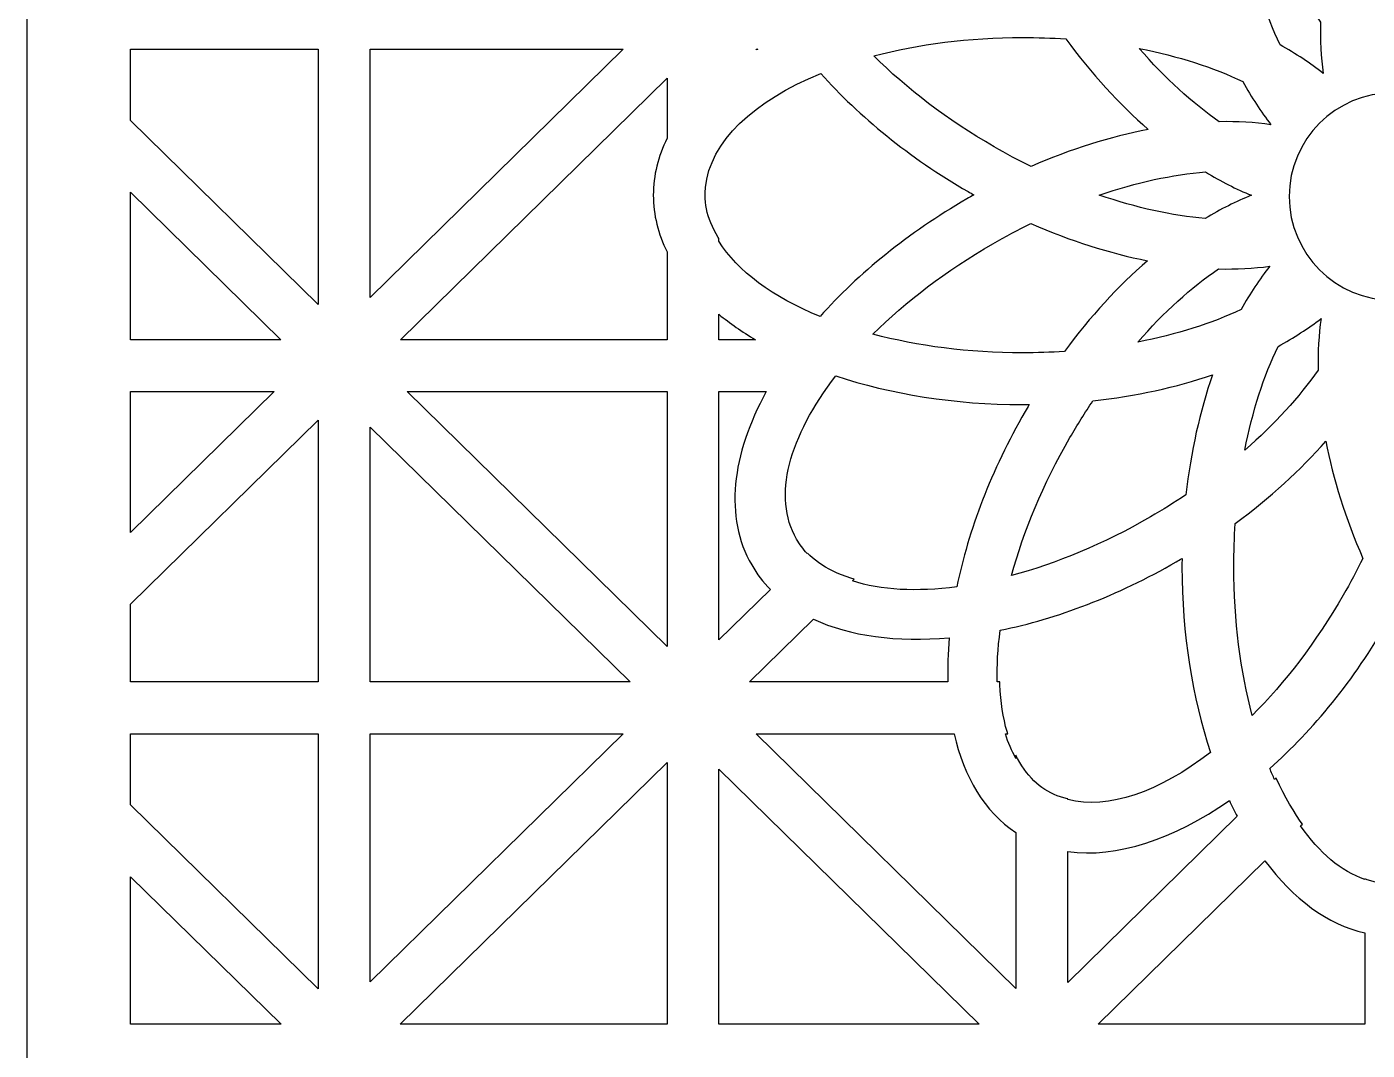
# Model space of a CAD drawing. Header units: centimetres. Extents: x -27 to -22.3, y -9 to 9.
# Drawn here: x -26.999 to -24.695, y -5.894 to -4.135 of the extents above; entities that cross this region are included whole.
import ezdxf

# ---------------------------------------------------------------- set-up
doc = ezdxf.new("R2010")
doc.units = ezdxf.units.CM
doc.header["$MEASUREMENT"] = 0
doc.layers.add('layer 1', color=7, linetype='Continuous')

msp = doc.modelspace()

# ---------------------------------------------------------------- linework, layer by layer
at = {"layer": 'layer 1', "color": 250, "lineweight": 30}
for points, knots in [([(-22.33552, 9.00076), (-22.33552, 9.00076), (-22.33552, 8.81208), (-22.33552, 8.81208), (-22.33552, 8.81208), (-22.33552, 8.81208), (-22.33552, 8.68847), (-22.33552, 8.68847), (-22.33552, 8.68847), (-22.33552, 8.68847), (-22.33552, 7.78426), (-22.33552, 7.78426), (-22.33552, 7.78426), (-22.33552, 7.78426), (-22.33552, 7.66065), (-22.33552, 7.66065), (-22.33552, 7.66065), (-22.33552, 7.66065), (-22.33552, 7.635), (-22.33552, 7.635), (-22.33552, 7.635), (-22.33552, 7.635), (-22.33552, 7.51139), (-22.33552, 7.51139), (-22.33552, 7.51139), (-22.33552, 7.51139), (-22.33552, 6.60718), (-22.33552, 6.60718), (-22.33552, 6.60718), (-22.33552, 6.60718), (-22.33552, 6.48357), (-22.33552, 6.48357), (-22.33552, 6.48357), (-22.33552, 6.48357), (-22.33552, 6.45792), (-22.33552, 6.45792), (-22.33552, 6.45792), (-22.33552, 6.45792), (-22.33552, 6.33431), (-22.33552, 6.33431), (-22.33552, 6.33431), (-22.33552, 6.33431), (-22.33552, 5.4301), (-22.33552, 5.4301), (-22.33552, 5.4301), (-22.33552, 5.4301), (-22.33552, 5.30649), (-22.33552, 5.30649), (-22.33552, 5.30649), (-22.33552, 5.30649), (-22.33552, 5.28084), (-22.33552, 5.28084), (-22.33552, 5.28084), (-22.33552, 5.28084), (-22.33552, 5.15723), (-22.33552, 5.15723), (-22.33552, 5.15723), (-22.33552, 5.15723), (-22.33552, 4.25302), (-22.33552, 4.25302), (-22.33552, 4.25302), (-22.33552, 4.25302), (-22.33552, 4.12941), (-22.33552, 4.12941), (-22.33552, 4.12941), (-22.33552, 4.12941), (-22.33552, 4.10376), (-22.33552, 4.10376), (-22.33552, 4.10376), (-22.33552, 4.10376), (-22.33552, 3.98015), (-22.33552, 3.98015), (-22.33552, 3.98015), (-22.33552, 3.98015), (-22.33552, 3.07594), (-22.33552, 3.07594), (-22.33552, 3.07594), (-22.33552, 3.07594), (-22.33552, 2.95233), (-22.33552, 2.95233), (-22.33552, 2.95233), (-22.33552, 2.95233), (-22.33552, 2.92668), (-22.33552, 2.92668), (-22.33552, 2.92668), (-22.33552, 2.92668), (-22.33552, 2.80307), (-22.33552, 2.80307), (-22.33552, 2.80307), (-22.33552, 2.80307), (-22.33552, 1.89886), (-22.33552, 1.89886), (-22.33552, 1.89886), (-22.33552, 1.89886), (-22.33552, 1.77525), (-22.33552, 1.77525), (-22.33552, 1.77525), (-22.33552, 1.77525), (-22.33552, 1.7496), (-22.33552, 1.7496), (-22.33552, 1.7496), (-22.33552, 1.7496), (-22.33552, 1.62599), (-22.33552, 1.62599), (-22.33552, 1.62599), (-22.33552, 1.62599), (-22.33552, 0.72178), (-22.33552, 0.72178), (-22.33552, 0.72178), (-22.33552, 0.72178), (-22.33552, 0.59817), (-22.33552, 0.59817), (-22.33552, 0.59817), (-22.33552, 0.59817), (-22.33552, 0.57252), (-22.33552, 0.57252), (-22.33552, 0.57252), (-22.33552, 0.57252), (-22.33552, 0.44891), (-22.33552, 0.44891), (-22.33552, 0.44891), (-22.33552, 0.44891), (-22.33552, -0.4553), (-22.33552, -0.4553), (-22.33552, -0.4553), (-22.33552, -0.4553), (-22.33552, -0.57891), (-22.33552, -0.57891), (-22.33552, -0.57891), (-22.33552, -0.57891), (-22.33552, -0.60456), (-22.33552, -0.60456), (-22.33552, -0.60456), (-22.33552, -0.60456), (-22.33552, -0.72817), (-22.33552, -0.72817), (-22.33552, -0.72817), (-22.33552, -0.72817), (-22.33552, -1.63238), (-22.33552, -1.63238), (-22.33552, -1.63238), (-22.33552, -1.63238), (-22.33552, -1.75599), (-22.33552, -1.75599), (-22.33552, -1.75599), (-22.33552, -1.75599), (-22.33552, -1.78164), (-22.33552, -1.78164), (-22.33552, -1.78164), (-22.33552, -1.78164), (-22.33552, -1.90525), (-22.33552, -1.90525), (-22.33552, -1.90525), (-22.33552, -1.90525), (-22.33552, -2.80946), (-22.33552, -2.80946), (-22.33552, -2.80946), (-22.33552, -2.80946), (-22.33552, -2.93307), (-22.33552, -2.93307), (-22.33552, -2.93307), (-22.33552, -2.93307), (-22.33552, -2.95872), (-22.33552, -2.95872), (-22.33552, -2.95872), (-22.33552, -2.95872), (-22.33552, -3.08233), (-22.33552, -3.08233), (-22.33552, -3.08233), (-22.33552, -3.08233), (-22.33552, -3.98654), (-22.33552, -3.98654), (-22.33552, -3.98654), (-22.33552, -3.98654), (-22.33552, -4.11015), (-22.33552, -4.11015), (-22.33552, -4.11015), (-22.33552, -4.11015), (-22.33552, -4.1358), (-22.33552, -4.1358), (-22.33552, -4.1358), (-22.33552, -4.1358), (-22.33552, -4.25941), (-22.33552, -4.25941), (-22.33552, -4.25941), (-22.33552, -4.25941), (-22.33552, -5.16362), (-22.33552, -5.16362), (-22.33552, -5.16362), (-22.33552, -5.16362), (-22.33552, -5.28723), (-22.33552, -5.28723), (-22.33552, -5.28723), (-22.33552, -5.28723), (-22.33552, -5.31288), (-22.33552, -5.31288), (-22.33552, -5.31288), (-22.33552, -5.31288), (-22.33552, -5.43649), (-22.33552, -5.43649), (-22.33552, -5.43649), (-22.33552, -5.43649), (-22.33552, -6.3407), (-22.33552, -6.3407), (-22.33552, -6.3407), (-22.33552, -6.3407), (-22.33552, -6.46431), (-22.33552, -6.46431), (-22.33552, -6.46431), (-22.33552, -6.46431), (-22.33552, -6.48996), (-22.33552, -6.48996), (-22.33552, -6.48996), (-22.33552, -6.48996), (-22.33552, -6.61357), (-22.33552, -6.61357), (-22.33552, -6.61357), (-22.33552, -6.61357), (-22.33552, -7.51778), (-22.33552, -7.51778), (-22.33552, -7.51778), (-22.33552, -7.51778), (-22.33552, -7.64139), (-22.33552, -7.64139), (-22.33552, -7.64139), (-22.33552, -7.64139), (-22.33552, -7.66704), (-22.33552, -7.66704), (-22.33552, -7.66704), (-22.33552, -7.66704), (-22.33552, -7.79065), (-22.33552, -7.79065), (-22.33552, -7.79065), (-22.33552, -7.79065), (-22.33552, -8.69486), (-22.33552, -8.69486), (-22.33552, -8.69486), (-22.33552, -8.69486), (-22.33552, -8.81847), (-22.33552, -8.81847), (-22.33552, -8.81847), (-22.33552, -8.81847), (-22.33552, -9.00022), (-22.33552, -9.00022), (-22.33552, -9.00022), (-22.33552, -9.00022), (-23.22426, -9.00022), (-23.22426, -9.00022), (-23.22426, -9.00022), (-23.22426, -9.00022), (-23.35029, -9.00022), (-23.35029, -9.00022), (-23.35029, -9.00022), (-23.35029, -9.00022), (-23.56871, -9.00022), (-23.56871, -9.00022), (-23.56871, -9.00022), (-23.56871, -9.00022), (-23.69473, -9.00022), (-23.69473, -9.00022), (-23.69473, -9.00022), (-23.69473, -9.00022), (-24.42433, -9.00022), (-24.42433, -9.00022), (-24.42433, -9.00022), (-24.42433, -9.00022), (-24.55035, -9.00022), (-24.55035, -9.00022), (-24.55035, -9.00022), (-24.55035, -9.00022), (-24.76877, -9.00022), (-24.76877, -9.00022), (-24.76877, -9.00022), (-24.76877, -9.00022), (-24.8948, -9.00022), (-24.8948, -9.00022), (-24.8948, -9.00022), (-24.8948, -9.00022), (-25.62439, -9.00022), (-25.62439, -9.00022), (-25.62439, -9.00022), (-25.62439, -9.00022), (-25.75042, -9.00022), (-25.75042, -9.00022), (-25.75042, -9.00022), (-25.75042, -9.00022), (-25.96884, -9.00022), (-25.96884, -9.00022), (-25.96884, -9.00022), (-25.96884, -9.00022), (-26.09487, -9.00022), (-26.09487, -9.00022), (-26.09487, -9.00022), (-26.09487, -9.00022), (-26.99914, -9.00022), (-26.99914, -9.00022), (-26.99914, -9.00022), (-26.99914, -9.00022), (-26.99914, -8.8337), (-26.99914, -8.8337), (-26.99914, -8.8337), (-26.99914, -8.8337), (-26.99914, -8.71009), (-26.99914, -8.71009), (-26.99914, -8.71009), (-26.99914, -8.71009), (-26.99914, -7.77541), (-26.99914, -7.77541), (-26.99914, -7.77541), (-26.99914, -7.77541), (-26.99914, -7.53301), (-26.99914, -7.53301), (-26.99914, -7.53301), (-26.99914, -7.53301), (-26.99914, -6.59833), (-26.99914, -6.59833), (-26.99914, -6.59833), (-26.99914, -6.59833), (-26.99914, -6.35593), (-26.99914, -6.35593), (-26.99914, -6.35593), (-26.99914, -6.35593), (-26.99914, -5.42125), (-26.99914, -5.42125), (-26.99914, -5.42125), (-26.99914, -5.42125), (-26.99914, -5.17885), (-26.99914, -5.17885), (-26.99914, -5.17885), (-26.99914, -5.17885), (-26.99914, -4.24417), (-26.99914, -4.24417), (-26.99914, -4.24417), (-26.99914, -4.24417), (-26.99914, -4.00177), (-26.99914, -4.00177), (-26.99914, -4.00177), (-26.99914, -4.00177), (-26.99914, -3.06709), (-26.99914, -3.06709), (-26.99914, -3.06709), (-26.99914, -3.06709), (-26.99914, -2.82469), (-26.99914, -2.82469), (-26.99914, -2.82469), (-26.99914, -2.82469), (-26.99914, -1.89001), (-26.99914, -1.89001), (-26.99914, -1.89001), (-26.99914, -1.89001), (-26.99914, -1.64761), (-26.99914, -1.64761), (-26.99914, -1.64761), (-26.99914, -1.64761), (-26.99914, -0.71293), (-26.99914, -0.71293), (-26.99914, -0.71293), (-26.99914, -0.71293), (-26.99914, -0.47053), (-26.99914, -0.47053), (-26.99914, -0.47053), (-26.99914, -0.47053), (-26.99914, 0.46415), (-26.99914, 0.46415), (-26.99914, 0.46415), (-26.99914, 0.46415), (-26.99914, 0.70655), (-26.99914, 0.70655), (-26.99914, 0.70655), (-26.99914, 0.70655), (-26.99914, 1.64123), (-26.99914, 1.64123), (-26.99914, 1.64123), (-26.99914, 1.64123), (-26.99914, 1.88363), (-26.99914, 1.88363), (-26.99914, 1.88363), (-26.99914, 1.88363), (-26.99914, 2.81831), (-26.99914, 2.81831), (-26.99914, 2.81831), (-26.99914, 2.81831), (-26.99914, 3.06071), (-26.99914, 3.06071), (-26.99914, 3.06071), (-26.99914, 3.06071), (-26.99914, 3.99539), (-26.99914, 3.99539), (-26.99914, 3.99539), (-26.99914, 3.99539), (-26.99914, 4.23779), (-26.99914, 4.23779), (-26.99914, 4.23779), (-26.99914, 4.23779), (-26.99914, 5.17247), (-26.99914, 5.17247), (-26.99914, 5.17247), (-26.99914, 5.17247), (-26.99914, 5.41487), (-26.99914, 5.41487), (-26.99914, 5.41487), (-26.99914, 5.41487), (-26.99914, 6.34955), (-26.99914, 6.34955), (-26.99914, 6.34955), (-26.99914, 6.34955), (-26.99914, 6.59195), (-26.99914, 6.59195), (-26.99914, 6.59195), (-26.99914, 6.59195), (-26.99914, 7.52663), (-26.99914, 7.52663), (-26.99914, 7.52663), (-26.99914, 7.52663), (-26.99914, 7.76903), (-26.99914, 7.76903), (-26.99914, 7.76903), (-26.99914, 7.76903), (-26.99914, 8.70371), (-26.99914, 8.70371), (-26.99914, 8.70371), (-26.99914, 8.70371), (-26.99914, 8.82732), (-26.99914, 8.82732), (-26.99914, 8.82732), (-26.99914, 8.82732), (-26.99914, 9.00076), (-26.99914, 9.00076), (-26.99914, 9.00076), (-26.99914, 9.00076), (-26.10193, 9.00076), (-26.10193, 9.00076), (-26.10193, 9.00076), (-26.10193, 9.00076), (-25.97591, 9.00076), (-25.97591, 9.00076), (-25.97591, 9.00076), (-25.97591, 9.00076), (-25.74335, 9.00076), (-25.74335, 9.00076), (-25.74335, 9.00076), (-25.74335, 9.00076), (-25.61733, 9.00076), (-25.61733, 9.00076), (-25.61733, 9.00076), (-25.61733, 9.00076), (-24.90187, 9.00076), (-24.90187, 9.00076), (-24.90187, 9.00076), (-24.90187, 9.00076), (-24.77584, 9.00076), (-24.77584, 9.00076), (-24.77584, 9.00076), (-24.77584, 9.00076), (-24.54329, 9.00076), (-24.54329, 9.00076), (-24.54329, 9.00076), (-24.54329, 9.00076), (-24.41726, 9.00076), (-24.41726, 9.00076), (-24.41726, 9.00076), (-24.41726, 9.00076), (-23.7018, 9.00076), (-23.7018, 9.00076), (-23.7018, 9.00076), (-23.7018, 9.00076), (-23.57578, 9.00076), (-23.57578, 9.00076), (-23.57578, 9.00076), (-23.57578, 9.00076), (-23.34322, 9.00076), (-23.34322, 9.00076), (-23.34322, 9.00076), (-23.34322, 9.00076), (-23.21719, 9.00076), (-23.21719, 9.00076), (-23.21719, 9.00076), (-23.21719, 9.00076), (-22.33552, 9.00076), (-22.33552, 9.00076)], [0, 0, 0, 0, 0.0082645, 0.0082645, 0.0082645, 0.0082645, 0.0165289, 0.0165289, 0.0165289, 0.0165289, 0.0247934, 0.0247934, 0.0247934, 0.0247934, 0.0330579, 0.0330579, 0.0330579, 0.0330579, 0.0413223, 0.0413223, 0.0413223, 0.0413223, 0.0495868, 0.0495868, 0.0495868, 0.0495868, 0.0578512, 0.0578512, 0.0578512, 0.0578512, 0.0661157, 0.0661157, 0.0661157, 0.0661157, 0.0743802, 0.0743802, 0.0743802, 0.0743802, 0.0826446, 0.0826446, 0.0826446, 0.0826446, 0.0909091, 0.0909091, 0.0909091, 0.0909091, 0.0991736, 0.0991736, 0.0991736, 0.0991736, 0.107438, 0.107438, 0.107438, 0.107438, 0.1157025, 0.1157025, 0.1157025, 0.1157025, 0.1239669, 0.1239669, 0.1239669, 0.1239669, 0.1322314, 0.1322314, 0.1322314, 0.1322314, 0.1404959, 0.1404959, 0.1404959, 0.1404959, 0.1487603, 0.1487603, 0.1487603, 0.1487603, 0.1570248, 0.1570248, 0.1570248, 0.1570248, 0.1652893, 0.1652893, 0.1652893, 0.1652893, 0.1735537, 0.1735537, 0.1735537, 0.1735537, 0.1818182, 0.1818182, 0.1818182, 0.1818182, 0.1900826, 0.1900826, 0.1900826, 0.1900826, 0.1983471, 0.1983471, 0.1983471, 0.1983471, 0.2066116, 0.2066116, 0.2066116, 0.2066116, 0.214876, 0.214876, 0.214876, 0.214876, 0.2231405, 0.2231405, 0.2231405, 0.2231405, 0.231405, 0.231405, 0.231405, 0.231405, 0.2396694, 0.2396694, 0.2396694, 0.2396694, 0.2479339, 0.2479339, 0.2479339, 0.2479339, 0.2561983, 0.2561983, 0.2561983, 0.2561983, 0.2644628, 0.2644628, 0.2644628, 0.2644628, 0.2727273, 0.2727273, 0.2727273, 0.2727273, 0.2809917, 0.2809917, 0.2809917, 0.2809917, 0.2892562, 0.2892562, 0.2892562, 0.2892562, 0.2975207, 0.2975207, 0.2975207, 0.2975207, 0.3057851, 0.3057851, 0.3057851, 0.3057851, 0.3140496, 0.3140496, 0.3140496, 0.3140496, 0.322314, 0.322314, 0.322314, 0.322314, 0.3305785, 0.3305785, 0.3305785, 0.3305785, 0.338843, 0.338843, 0.338843, 0.338843, 0.3471074, 0.3471074, 0.3471074, 0.3471074, 0.3553719, 0.3553719, 0.3553719, 0.3553719, 0.3636364, 0.3636364, 0.3636364, 0.3636364, 0.3719008, 0.3719008, 0.3719008, 0.3719008, 0.3801653, 0.3801653, 0.3801653, 0.3801653, 0.3884298, 0.3884298, 0.3884298, 0.3884298, 0.3966942, 0.3966942, 0.3966942, 0.3966942, 0.4049587, 0.4049587, 0.4049587, 0.4049587, 0.4132231, 0.4132231, 0.4132231, 0.4132231, 0.4214876, 0.4214876, 0.4214876, 0.4214876, 0.4297521, 0.4297521, 0.4297521, 0.4297521, 0.4380165, 0.4380165, 0.4380165, 0.4380165, 0.446281, 0.446281, 0.446281, 0.446281, 0.4545455, 0.4545455, 0.4545455, 0.4545455, 0.4628099, 0.4628099, 0.4628099, 0.4628099, 0.4710744, 0.4710744, 0.4710744, 0.4710744, 0.4793388, 0.4793388, 0.4793388, 0.4793388, 0.4876033, 0.4876033, 0.4876033, 0.4876033, 0.4958678, 0.4958678, 0.4958678, 0.4958678, 0.5041322, 0.5041322, 0.5041322, 0.5041322, 0.5123967, 0.5123967, 0.5123967, 0.5123967, 0.5206612, 0.5206612, 0.5206612, 0.5206612, 0.5289256, 0.5289256, 0.5289256, 0.5289256, 0.5371901, 0.5371901, 0.5371901, 0.5371901, 0.5454545, 0.5454545, 0.5454545, 0.5454545, 0.553719, 0.553719, 0.553719, 0.553719, 0.5619835, 0.5619835, 0.5619835, 0.5619835, 0.5702479, 0.5702479, 0.5702479, 0.5702479, 0.5785124, 0.5785124, 0.5785124, 0.5785124, 0.5867769, 0.5867769, 0.5867769, 0.5867769, 0.5950413, 0.5950413, 0.5950413, 0.5950413, 0.6033058, 0.6033058, 0.6033058, 0.6033058, 0.6115702, 0.6115702, 0.6115702, 0.6115702, 0.6198347, 0.6198347, 0.6198347, 0.6198347, 0.6280992, 0.6280992, 0.6280992, 0.6280992, 0.6363636, 0.6363636, 0.6363636, 0.6363636, 0.6446281, 0.6446281, 0.6446281, 0.6446281, 0.6528926, 0.6528926, 0.6528926, 0.6528926, 0.661157, 0.661157, 0.661157, 0.661157, 0.6694215, 0.6694215, 0.6694215, 0.6694215, 0.677686, 0.677686, 0.677686, 0.677686, 0.6859504, 0.6859504, 0.6859504, 0.6859504, 0.6942149, 0.6942149, 0.6942149, 0.6942149, 0.7024793, 0.7024793, 0.7024793, 0.7024793, 0.7107438, 0.7107438, 0.7107438, 0.7107438, 0.7190083, 0.7190083, 0.7190083, 0.7190083, 0.7272727, 0.7272727, 0.7272727, 0.7272727, 0.7355372, 0.7355372, 0.7355372, 0.7355372, 0.7438017, 0.7438017, 0.7438017, 0.7438017, 0.7520661, 0.7520661, 0.7520661, 0.7520661, 0.7603306, 0.7603306, 0.7603306, 0.7603306, 0.768595, 0.768595, 0.768595, 0.768595, 0.7768595, 0.7768595, 0.7768595, 0.7768595, 0.785124, 0.785124, 0.785124, 0.785124, 0.7933884, 0.7933884, 0.7933884, 0.7933884, 0.8016529, 0.8016529, 0.8016529, 0.8016529, 0.8099174, 0.8099174, 0.8099174, 0.8099174, 0.8181818, 0.8181818, 0.8181818, 0.8181818, 0.8264463, 0.8264463, 0.8264463, 0.8264463, 0.8347107, 0.8347107, 0.8347107, 0.8347107, 0.8429752, 0.8429752, 0.8429752, 0.8429752, 0.8512397, 0.8512397, 0.8512397, 0.8512397, 0.8595041, 0.8595041, 0.8595041, 0.8595041, 0.8677686, 0.8677686, 0.8677686, 0.8677686, 0.8760331, 0.8760331, 0.8760331, 0.8760331, 0.8842975, 0.8842975, 0.8842975, 0.8842975, 0.892562, 0.892562, 0.892562, 0.892562, 0.9008264, 0.9008264, 0.9008264, 0.9008264, 0.9090909, 0.9090909, 0.9090909, 0.9090909, 0.9173554, 0.9173554, 0.9173554, 0.9173554, 0.9256198, 0.9256198, 0.9256198, 0.9256198, 0.9338843, 0.9338843, 0.9338843, 0.9338843, 0.9421488, 0.9421488, 0.9421488, 0.9421488, 0.9504132, 0.9504132, 0.9504132, 0.9504132, 0.9586777, 0.9586777, 0.9586777, 0.9586777, 0.9669421, 0.9669421, 0.9669421, 0.9669421, 0.9752066, 0.9752066, 0.9752066, 0.9752066, 0.9834711, 0.9834711, 0.9834711, 0.9834711, 1, 1, 1, 1]), ([(-24.8448, -4.16567), (-24.81758, -4.18069), (-24.79269, -4.19707), (-24.77054, -4.21464), (-24.77054, -4.21464), (-24.77439, -4.1868), (-24.77591, -4.15726), (-24.77512, -4.12641), (-24.77512, -4.12641), (-24.80702, -4.07981), (-24.84959, -4.03267), (-24.90097, -3.98783), (-24.90097, -3.98783), (-24.88807, -4.05446), (-24.86885, -4.11473), (-24.8448, -4.16567)], [0, 0, 0, 0, 0.2, 0.2, 0.2, 0.2, 0.4, 0.4, 0.4, 0.4, 0.6, 0.6, 0.6, 0.6, 1, 1, 1, 1]), ([(-25.27287, -4.37476), (-25.2044, -4.34483), (-25.13627, -4.32357), (-25.07132, -4.31104), (-25.07132, -4.31104), (-25.12091, -4.26766), (-25.16886, -4.21531), (-25.2128, -4.15537), (-25.2128, -4.15537), (-25.23715, -4.15372), (-25.262, -4.15284), (-25.28726, -4.15284), (-25.28726, -4.15284), (-25.37974, -4.15284), (-25.46684, -4.16429), (-25.54318, -4.18447), (-25.54318, -4.18447), (-25.48698, -4.24048), (-25.41691, -4.29431), (-25.33633, -4.34083), (-25.33633, -4.34083), (-25.31522, -4.35302), (-25.29403, -4.36433), (-25.27287, -4.37476)], [0, 0, 0, 0, 0.1428571, 0.1428571, 0.1428571, 0.1428571, 0.2857143, 0.2857143, 0.2857143, 0.2857143, 0.4285714, 0.4285714, 0.4285714, 0.4285714, 0.5714286, 0.5714286, 0.5714286, 0.5714286, 0.7142857, 0.7142857, 0.7142857, 0.7142857, 1, 1, 1, 1]), ([(-26.49821, -4.61189), (-26.49821, -4.61189), (-26.49821, -4.17303), (-26.49821, -4.17303), (-26.49821, -4.17303), (-26.49821, -4.17303), (-26.82091, -4.17303), (-26.82091, -4.17303), (-26.82091, -4.17303), (-26.82091, -4.17303), (-26.82091, -4.29537), (-26.82091, -4.29537), (-26.82091, -4.29537), (-26.82091, -4.29537), (-26.49821, -4.61189), (-26.49821, -4.61189)], [0, 0, 0, 0, 0.2, 0.2, 0.2, 0.2, 0.4, 0.4, 0.4, 0.4, 0.6, 0.6, 0.6, 0.6, 1, 1, 1, 1]), ([(-26.4091, -4.17303), (-26.4091, -4.17303), (-26.4091, -4.60011), (-26.4091, -4.60011), (-26.4091, -4.60011), (-26.4091, -4.60011), (-25.97368, -4.17303), (-25.97368, -4.17303), (-25.97368, -4.17303), (-25.97368, -4.17303), (-26.4091, -4.17303), (-26.4091, -4.17303)], [0, 0, 0, 0, 0.25, 0.25, 0.25, 0.25, 0.5, 0.5, 0.5, 0.5, 1, 1, 1, 1]), ([(-25.7445, -4.17409), (-25.74389, -4.17374), (-25.74328, -4.17338), (-25.74268, -4.17303), (-25.74268, -4.17303), (-25.74268, -4.17303), (-25.74558, -4.17303), (-25.74558, -4.17303), (-25.74558, -4.17303), (-25.74558, -4.17303), (-25.7445, -4.17409), (-25.7445, -4.17409)], [0, 0, 0, 0, 0.25, 0.25, 0.25, 0.25, 0.5, 0.5, 0.5, 0.5, 1, 1, 1, 1]), ([(-24.94916, -4.29767), (-24.91807, -4.29707), (-24.88833, -4.29881), (-24.86036, -4.30295), (-24.86036, -4.30295), (-24.87761, -4.28077), (-24.8937, -4.25595), (-24.90844, -4.22882), (-24.90844, -4.22882), (-24.95937, -4.20443), (-25.0198, -4.18489), (-25.08672, -4.17174), (-25.08672, -4.17174), (-25.04224, -4.223), (-24.99546, -4.26558), (-24.94916, -4.29767)], [0, 0, 0, 0, 0.2, 0.2, 0.2, 0.2, 0.4, 0.4, 0.4, 0.4, 0.6, 0.6, 0.6, 0.6, 1, 1, 1, 1]), ([(-25.63555, -4.63273), (-25.56981, -4.55888), (-25.48419, -4.48886), (-25.3833, -4.43062), (-25.3833, -4.43062), (-25.37921, -4.42825), (-25.37511, -4.42594), (-25.37101, -4.42364), (-25.37101, -4.42364), (-25.37431, -4.42178), (-25.3776, -4.4199), (-25.38089, -4.418), (-25.38089, -4.418), (-25.48233, -4.35944), (-25.56832, -4.28898), (-25.6342, -4.21468), (-25.6342, -4.21468), (-25.74939, -4.26187), (-25.82498, -4.33205), (-25.83244, -4.41108), (-25.83244, -4.41108), (-25.83244, -4.41108), (-25.83246, -4.41224), (-25.83246, -4.41224), (-25.83246, -4.41224), (-25.83246, -4.41224), (-25.83246, -4.41247), (-25.83246, -4.41247), (-25.83246, -4.41247), (-25.83246, -4.41247), (-25.83288, -4.41798), (-25.83288, -4.41798), (-25.83288, -4.41798), (-25.83288, -4.41798), (-25.83303, -4.42399), (-25.83303, -4.42399), (-25.83303, -4.42399), (-25.83303, -4.42399), (-25.83288, -4.42997), (-25.83288, -4.42997), (-25.83288, -4.42997), (-25.83288, -4.42997), (-25.83243, -4.43592), (-25.83243, -4.43592), (-25.83243, -4.43592), (-25.83243, -4.43592), (-25.83168, -4.44184), (-25.83168, -4.44184), (-25.83168, -4.44184), (-25.83168, -4.44184), (-25.83064, -4.44776), (-25.83064, -4.44776), (-25.83064, -4.44776), (-25.83064, -4.44776), (-25.82929, -4.45371), (-25.82929, -4.45371), (-25.82929, -4.45371), (-25.82929, -4.45371), (-25.82763, -4.45968), (-25.82763, -4.45968), (-25.82763, -4.45968), (-25.82763, -4.45968), (-25.82564, -4.46571), (-25.82564, -4.46571), (-25.82564, -4.46571), (-25.82564, -4.46571), (-25.82332, -4.47179), (-25.82332, -4.47179), (-25.82332, -4.47179), (-25.82332, -4.47179), (-25.82066, -4.47793), (-25.82066, -4.47793), (-25.82066, -4.47793), (-25.82066, -4.47793), (-25.81764, -4.48415), (-25.81764, -4.48415), (-25.81764, -4.48415), (-25.81764, -4.48415), (-25.81425, -4.49042), (-25.81425, -4.49042), (-25.81425, -4.49042), (-25.81425, -4.49042), (-25.81049, -4.49675), (-25.81049, -4.49675), (-25.81049, -4.49675), (-25.81049, -4.49675), (-25.80938, -4.49847), (-25.80938, -4.49847), (-25.80938, -4.49847), (-25.80938, -4.49847), (-25.80938, -4.5032), (-25.80938, -4.5032), (-25.80938, -4.5032), (-25.77788, -4.55448), (-25.71659, -4.59932), (-25.63555, -4.63273)], [0, 0, 0, 0, 0.04, 0.04, 0.04, 0.04, 0.08, 0.08, 0.08, 0.08, 0.12, 0.12, 0.12, 0.12, 0.16, 0.16, 0.16, 0.16, 0.2, 0.2, 0.2, 0.2, 0.24, 0.24, 0.24, 0.24, 0.28, 0.28, 0.28, 0.28, 0.32, 0.32, 0.32, 0.32, 0.36, 0.36, 0.36, 0.36, 0.4, 0.4, 0.4, 0.4, 0.44, 0.44, 0.44, 0.44, 0.48, 0.48, 0.48, 0.48, 0.52, 0.52, 0.52, 0.52, 0.56, 0.56, 0.56, 0.56, 0.6, 0.6, 0.6, 0.6, 0.64, 0.64, 0.64, 0.64, 0.68, 0.68, 0.68, 0.68, 0.72, 0.72, 0.72, 0.72, 0.76, 0.76, 0.76, 0.76, 0.8, 0.8, 0.8, 0.8, 0.84, 0.84, 0.84, 0.84, 0.88, 0.88, 0.88, 0.88, 0.92, 0.92, 0.92, 0.92, 1, 1, 1, 1]), ([(-25.89849, -4.52174), (-25.91391, -4.49065), (-25.92217, -4.45787), (-25.92217, -4.42399), (-25.92217, -4.42399), (-25.92217, -4.39011), (-25.91391, -4.35732), (-25.89849, -4.32624), (-25.89849, -4.32624), (-25.89849, -4.32624), (-25.89849, -4.2229), (-25.89849, -4.2229), (-25.89849, -4.2229), (-25.89849, -4.2229), (-26.35697, -4.67259), (-26.35697, -4.67259), (-26.35697, -4.67259), (-26.35697, -4.67259), (-25.89849, -4.67259), (-25.89849, -4.67259), (-25.89849, -4.67259), (-25.89849, -4.67259), (-25.89849, -4.52174), (-25.89849, -4.52174)], [0, 0, 0, 0, 0.1428571, 0.1428571, 0.1428571, 0.1428571, 0.2857143, 0.2857143, 0.2857143, 0.2857143, 0.4285714, 0.4285714, 0.4285714, 0.4285714, 0.5714286, 0.5714286, 0.5714286, 0.5714286, 0.7142857, 0.7142857, 0.7142857, 0.7142857, 1, 1, 1, 1]), ([(-24.47233, -4.4264), (-24.47233, -4.52487), (-24.55219, -4.60473), (-24.65066, -4.60473), (-24.65066, -4.60473), (-24.74914, -4.60473), (-24.829, -4.52487), (-24.829, -4.4264), (-24.829, -4.4264), (-24.829, -4.32793), (-24.74914, -4.24807), (-24.65066, -4.24807), (-24.65066, -4.24807), (-24.55219, -4.24807), (-24.47233, -4.32793), (-24.47233, -4.4264)], [0, 0, 0, 0, 0.2, 0.2, 0.2, 0.2, 0.4, 0.4, 0.4, 0.4, 0.6, 0.6, 0.6, 0.6, 1, 1, 1, 1]), ([(-24.97353, -4.46416), (-24.94691, -4.4481), (-24.92028, -4.43474), (-24.89399, -4.42434), (-24.89399, -4.42434), (-24.92002, -4.41375), (-24.94637, -4.4003), (-24.97269, -4.38418), (-24.97269, -4.38418), (-25.029, -4.38852), (-25.0911, -4.40181), (-25.15563, -4.42389), (-25.15563, -4.42389), (-25.09148, -4.44603), (-25.02967, -4.45952), (-24.97353, -4.46416)], [0, 0, 0, 0, 0.2, 0.2, 0.2, 0.2, 0.4, 0.4, 0.4, 0.4, 0.6, 0.6, 0.6, 0.6, 1, 1, 1, 1]), ([(-26.82091, -4.67259), (-26.82091, -4.67259), (-26.56236, -4.67259), (-26.56236, -4.67259), (-26.56236, -4.67259), (-26.56236, -4.67259), (-26.82091, -4.41899), (-26.82091, -4.41899), (-26.82091, -4.41899), (-26.82091, -4.41899), (-26.82091, -4.67259), (-26.82091, -4.67259)], [0, 0, 0, 0, 0.25, 0.25, 0.25, 0.25, 0.5, 0.5, 0.5, 0.5, 1, 1, 1, 1]), ([(-25.21533, -4.69279), (-25.171, -4.63262), (-25.12263, -4.58015), (-25.07264, -4.53682), (-25.07264, -4.53682), (-25.13727, -4.52405), (-25.20498, -4.50269), (-25.27301, -4.47275), (-25.27301, -4.47275), (-25.29492, -4.48349), (-25.31687, -4.49516), (-25.33875, -4.50779), (-25.33875, -4.50779), (-25.41884, -4.55403), (-25.48855, -4.6075), (-25.54457, -4.66314), (-25.54457, -4.66314), (-25.4679, -4.68354), (-25.3803, -4.69513), (-25.28726, -4.69513), (-25.28726, -4.69513), (-25.26287, -4.69513), (-25.23887, -4.69433), (-25.21533, -4.69279)], [0, 0, 0, 0, 0.1428571, 0.1428571, 0.1428571, 0.1428571, 0.2857143, 0.2857143, 0.2857143, 0.2857143, 0.4285714, 0.4285714, 0.4285714, 0.4285714, 0.5714286, 0.5714286, 0.5714286, 0.5714286, 0.7142857, 0.7142857, 0.7142857, 0.7142857, 1, 1, 1, 1]), ([(-24.91139, -4.62054), (-24.89637, -4.59331), (-24.87999, -4.56843), (-24.86242, -4.54628), (-24.86242, -4.54628), (-24.89026, -4.55012), (-24.9198, -4.55165), (-24.95066, -4.55085), (-24.95066, -4.55085), (-24.99725, -4.58276), (-25.04439, -4.62532), (-25.08923, -4.67671), (-25.08923, -4.67671), (-25.0226, -4.66381), (-24.96233, -4.64459), (-24.91139, -4.62054)], [0, 0, 0, 0, 0.2, 0.2, 0.2, 0.2, 0.4, 0.4, 0.4, 0.4, 0.6, 0.6, 0.6, 0.6, 1, 1, 1, 1]), ([(-25.74671, -4.67259), (-25.76952, -4.65902), (-25.79049, -4.64443), (-25.80938, -4.62897), (-25.80938, -4.62897), (-25.80938, -4.62897), (-25.80938, -4.67259), (-25.80938, -4.67259), (-25.80938, -4.67259), (-25.80938, -4.67259), (-25.74671, -4.67259), (-25.74671, -4.67259)], [0, 0, 0, 0, 0.25, 0.25, 0.25, 0.25, 0.5, 0.5, 0.5, 0.5, 1, 1, 1, 1]), ([(-24.77939, -4.7249), (-24.78, -4.69381), (-24.77825, -4.66407), (-24.77411, -4.6361), (-24.77411, -4.6361), (-24.7963, -4.65335), (-24.82112, -4.66944), (-24.84824, -4.68418), (-24.84824, -4.68418), (-24.87264, -4.7351), (-24.89218, -4.79554), (-24.90532, -4.86246), (-24.90532, -4.86246), (-24.85407, -4.81797), (-24.81148, -4.77119), (-24.77939, -4.7249)], [0, 0, 0, 0, 0.2, 0.2, 0.2, 0.2, 0.4, 0.4, 0.4, 0.4, 0.6, 0.6, 0.6, 0.6, 1, 1, 1, 1]), ([(-25.40043, -5.09753), (-25.38043, -5.0007), (-25.34129, -4.89726), (-25.28304, -4.79637), (-25.28304, -4.79637), (-25.28068, -4.79228), (-25.27829, -4.78822), (-25.27589, -4.78418), (-25.27589, -4.78418), (-25.27967, -4.78422), (-25.28346, -4.78424), (-25.28726, -4.78424), (-25.28726, -4.78424), (-25.40438, -4.78424), (-25.51409, -4.76621), (-25.60829, -4.73482), (-25.60829, -4.73482), (-25.68858, -4.8386), (-25.71799, -4.94253), (-25.67585, -5.0155), (-25.67585, -5.0155), (-25.67071, -5.02442), (-25.66462, -5.03263), (-25.65768, -5.04016), (-25.65768, -5.04016), (-25.65768, -5.04016), (-25.6573, -5.03979), (-25.6573, -5.03979), (-25.6573, -5.03979), (-25.6573, -5.03979), (-25.6533, -5.04371), (-25.6533, -5.04371), (-25.6533, -5.04371), (-25.6533, -5.04371), (-25.64857, -5.04793), (-25.64857, -5.04793), (-25.64857, -5.04793), (-25.64857, -5.04793), (-25.64352, -5.05204), (-25.64352, -5.05204), (-25.64352, -5.05204), (-25.64352, -5.05204), (-25.63814, -5.05603), (-25.63814, -5.05603), (-25.63814, -5.05603), (-25.63814, -5.05603), (-25.63242, -5.0599), (-25.63242, -5.0599), (-25.63242, -5.0599), (-25.63242, -5.0599), (-25.62635, -5.06364), (-25.62635, -5.06364), (-25.62635, -5.06364), (-25.62635, -5.06364), (-25.61993, -5.06724), (-25.61993, -5.06724), (-25.61993, -5.06724), (-25.61993, -5.06724), (-25.61314, -5.0707), (-25.61314, -5.0707), (-25.61314, -5.0707), (-25.61314, -5.0707), (-25.60599, -5.07401), (-25.60599, -5.07401), (-25.60599, -5.07401), (-25.60599, -5.07401), (-25.59847, -5.07715), (-25.59847, -5.07715), (-25.59847, -5.07715), (-25.59847, -5.07715), (-25.59061, -5.08011), (-25.59061, -5.08011), (-25.59061, -5.08011), (-25.59061, -5.08011), (-25.58237, -5.08289), (-25.58237, -5.08289), (-25.58237, -5.08289), (-25.58237, -5.08289), (-25.57689, -5.08454), (-25.57689, -5.08454), (-25.57689, -5.08454), (-25.57689, -5.08454), (-25.57991, -5.08749), (-25.57991, -5.08749), (-25.57991, -5.08749), (-25.53094, -5.10347), (-25.46926, -5.1067), (-25.40043, -5.09753)], [0, 0, 0, 0, 0.0434783, 0.0434783, 0.0434783, 0.0434783, 0.0869565, 0.0869565, 0.0869565, 0.0869565, 0.1304348, 0.1304348, 0.1304348, 0.1304348, 0.173913, 0.173913, 0.173913, 0.173913, 0.2173913, 0.2173913, 0.2173913, 0.2173913, 0.2608696, 0.2608696, 0.2608696, 0.2608696, 0.3043478, 0.3043478, 0.3043478, 0.3043478, 0.3478261, 0.3478261, 0.3478261, 0.3478261, 0.3913043, 0.3913043, 0.3913043, 0.3913043, 0.4347826, 0.4347826, 0.4347826, 0.4347826, 0.4782609, 0.4782609, 0.4782609, 0.4782609, 0.5217391, 0.5217391, 0.5217391, 0.5217391, 0.5652174, 0.5652174, 0.5652174, 0.5652174, 0.6086957, 0.6086957, 0.6086957, 0.6086957, 0.6521739, 0.6521739, 0.6521739, 0.6521739, 0.6956522, 0.6956522, 0.6956522, 0.6956522, 0.7391304, 0.7391304, 0.7391304, 0.7391304, 0.7826087, 0.7826087, 0.7826087, 0.7826087, 0.826087, 0.826087, 0.826087, 0.826087, 0.8695652, 0.8695652, 0.8695652, 0.8695652, 0.9130435, 0.9130435, 0.9130435, 0.9130435, 1, 1, 1, 1]), ([(-25.00649, -4.93943), (-24.99817, -4.86516), (-24.98252, -4.79554), (-24.96089, -4.73302), (-24.96089, -4.73302), (-25.02326, -4.75427), (-25.09257, -4.76963), (-25.16645, -4.77771), (-25.16645, -4.77771), (-25.18006, -4.79797), (-25.19324, -4.81905), (-25.20587, -4.84093), (-25.20587, -4.84093), (-25.25211, -4.92102), (-25.28574, -5.00217), (-25.30644, -5.07837), (-25.30644, -5.07837), (-25.22984, -5.05771), (-25.14818, -5.02394), (-25.06761, -4.97742), (-25.06761, -4.97742), (-25.04649, -4.96523), (-25.0261, -4.95253), (-25.00649, -4.93943)], [0, 0, 0, 0, 0.1428571, 0.1428571, 0.1428571, 0.1428571, 0.2857143, 0.2857143, 0.2857143, 0.2857143, 0.4285714, 0.4285714, 0.4285714, 0.4285714, 0.5714286, 0.5714286, 0.5714286, 0.5714286, 0.7142857, 0.7142857, 0.7142857, 0.7142857, 1, 1, 1, 1]), ([(-26.82091, -5.00404), (-26.82091, -5.00404), (-26.57385, -4.7617), (-26.57385, -4.7617), (-26.57385, -4.7617), (-26.57385, -4.7617), (-26.82091, -4.7617), (-26.82091, -4.7617), (-26.82091, -4.7617), (-26.82091, -4.7617), (-26.82091, -5.00404), (-26.82091, -5.00404)], [0, 0, 0, 0, 0.25, 0.25, 0.25, 0.25, 0.5, 0.5, 0.5, 0.5, 1, 1, 1, 1]), ([(-25.89849, -5.20013), (-25.89849, -5.20013), (-25.89849, -4.7617), (-25.89849, -4.7617), (-25.89849, -4.7617), (-25.89849, -4.7617), (-26.34548, -4.7617), (-26.34548, -4.7617), (-26.34548, -4.7617), (-26.34548, -4.7617), (-25.89849, -5.20013), (-25.89849, -5.20013)], [0, 0, 0, 0, 0.25, 0.25, 0.25, 0.25, 0.5, 0.5, 0.5, 0.5, 1, 1, 1, 1]), ([(-25.72093, -5.10221), (-25.73334, -5.08956), (-25.7441, -5.07552), (-25.75303, -5.06006), (-25.75303, -5.06006), (-25.80054, -4.97776), (-25.78756, -4.87045), (-25.72795, -4.7617), (-25.72795, -4.7617), (-25.72795, -4.7617), (-25.80938, -4.7617), (-25.80938, -4.7617), (-25.80938, -4.7617), (-25.80938, -4.7617), (-25.80938, -5.18896), (-25.80938, -5.18896), (-25.80938, -5.18896), (-25.80938, -5.18896), (-25.72093, -5.10221), (-25.72093, -5.10221)], [0, 0, 0, 0, 0.1666667, 0.1666667, 0.1666667, 0.1666667, 0.3333333, 0.3333333, 0.3333333, 0.3333333, 0.5, 0.5, 0.5, 0.5, 0.6666667, 0.6666667, 0.6666667, 0.6666667, 1, 1, 1, 1]), ([(-26.82091, -5.26127), (-26.82091, -5.26127), (-26.49821, -5.26127), (-26.49821, -5.26127), (-26.49821, -5.26127), (-26.49821, -5.26127), (-26.49821, -4.81113), (-26.49821, -4.81113), (-26.49821, -4.81113), (-26.49821, -4.81113), (-26.82091, -5.12765), (-26.82091, -5.12765), (-26.82091, -5.12765), (-26.82091, -5.12765), (-26.82091, -5.26127), (-26.82091, -5.26127)], [0, 0, 0, 0, 0.2, 0.2, 0.2, 0.2, 0.4, 0.4, 0.4, 0.4, 0.6, 0.6, 0.6, 0.6, 1, 1, 1, 1]), ([(-26.4091, -4.82291), (-26.4091, -4.82291), (-26.4091, -5.26127), (-26.4091, -5.26127), (-26.4091, -5.26127), (-26.4091, -5.26127), (-25.96219, -5.26127), (-25.96219, -5.26127), (-25.96219, -5.26127), (-25.96219, -5.26127), (-26.4091, -4.82291), (-26.4091, -4.82291)], [0, 0, 0, 0, 0.25, 0.25, 0.25, 0.25, 0.5, 0.5, 0.5, 0.5, 1, 1, 1, 1]), ([(-24.7023, -5.04861), (-24.73223, -4.98013), (-24.75349, -4.912), (-24.76602, -4.84705), (-24.76602, -4.84705), (-24.8094, -4.89664), (-24.86175, -4.9446), (-24.9217, -4.98854), (-24.9217, -4.98854), (-24.92335, -5.01289), (-24.92422, -5.03773), (-24.92422, -5.06299), (-24.92422, -5.06299), (-24.92422, -5.15548), (-24.91277, -5.24257), (-24.89259, -5.31891), (-24.89259, -5.31891), (-24.83659, -5.26272), (-24.78276, -5.19265), (-24.73624, -5.11207), (-24.73624, -5.11207), (-24.72404, -5.09095), (-24.71273, -5.06976), (-24.7023, -5.04861)], [0, 0, 0, 0, 0.1428571, 0.1428571, 0.1428571, 0.1428571, 0.2857143, 0.2857143, 0.2857143, 0.2857143, 0.4285714, 0.4285714, 0.4285714, 0.4285714, 0.5714286, 0.5714286, 0.5714286, 0.5714286, 0.7142857, 0.7142857, 0.7142857, 0.7142857, 1, 1, 1, 1]), ([(-24.96442, -5.3825), (-24.99551, -5.28864), (-25.01333, -5.17948), (-25.01333, -5.06299), (-25.01333, -5.06299), (-25.01333, -5.05827), (-25.01329, -5.05356), (-25.01323, -5.04886), (-25.01323, -5.04886), (-25.01649, -5.05078), (-25.01976, -5.0527), (-25.02305, -5.0546), (-25.02305, -5.0546), (-25.12448, -5.11316), (-25.2285, -5.1524), (-25.32578, -5.17231), (-25.32578, -5.17231), (-25.33003, -5.2036), (-25.33171, -5.23343), (-25.33081, -5.26127), (-25.33081, -5.26127), (-25.33081, -5.26127), (-25.3266, -5.26127), (-25.3266, -5.26127), (-25.3266, -5.26127), (-25.3266, -5.26127), (-25.32645, -5.26559), (-25.32645, -5.26559), (-25.32645, -5.26559), (-25.32645, -5.26559), (-25.32577, -5.27678), (-25.32577, -5.27678), (-25.32577, -5.27678), (-25.32577, -5.27678), (-25.32483, -5.28768), (-25.32483, -5.28768), (-25.32483, -5.28768), (-25.32483, -5.28768), (-25.32363, -5.29829), (-25.32363, -5.29829), (-25.32363, -5.29829), (-25.32363, -5.29829), (-25.32219, -5.3086), (-25.32219, -5.3086), (-25.32219, -5.3086), (-25.32219, -5.3086), (-25.3205, -5.31859), (-25.3205, -5.31859), (-25.3205, -5.31859), (-25.3205, -5.31859), (-25.31858, -5.32825), (-25.31858, -5.32825), (-25.31858, -5.32825), (-25.31858, -5.32825), (-25.31643, -5.33758), (-25.31643, -5.33758), (-25.31643, -5.33758), (-25.31643, -5.33758), (-25.31406, -5.34657), (-25.31406, -5.34657), (-25.31406, -5.34657), (-25.31406, -5.34657), (-25.31292, -5.35038), (-25.31292, -5.35038), (-25.31292, -5.35038), (-25.31292, -5.35038), (-25.31685, -5.35038), (-25.31685, -5.35038), (-25.31685, -5.35038), (-25.31204, -5.3657), (-25.30603, -5.37983), (-25.29877, -5.39257), (-25.29877, -5.39257), (-25.29877, -5.39257), (-25.29877, -5.38718), (-25.29877, -5.38718), (-25.29877, -5.38718), (-25.29877, -5.38718), (-25.29582, -5.39298), (-25.29582, -5.39298), (-25.29582, -5.39298), (-25.29582, -5.39298), (-25.29222, -5.39944), (-25.29222, -5.39944), (-25.29222, -5.39944), (-25.29222, -5.39944), (-25.28847, -5.40554), (-25.28847, -5.40554), (-25.28847, -5.40554), (-25.28847, -5.40554), (-25.28459, -5.4113), (-25.28459, -5.4113), (-25.28459, -5.4113), (-25.28459, -5.4113), (-25.28059, -5.4167), (-25.28059, -5.4167), (-25.28059, -5.4167), (-25.28059, -5.4167), (-25.27647, -5.42178), (-25.27647, -5.42178), (-25.27647, -5.42178), (-25.27647, -5.42178), (-25.27224, -5.42653), (-25.27224, -5.42653), (-25.27224, -5.42653), (-25.27224, -5.42653), (-25.26788, -5.43098), (-25.26788, -5.43098), (-25.26788, -5.43098), (-25.26788, -5.43098), (-25.2634, -5.43514), (-25.2634, -5.43514), (-25.2634, -5.43514), (-25.2634, -5.43514), (-25.25878, -5.43902), (-25.25878, -5.43902), (-25.25878, -5.43902), (-25.25878, -5.43902), (-25.25401, -5.44264), (-25.25401, -5.44264), (-25.25401, -5.44264), (-25.25401, -5.44264), (-25.24907, -5.44601), (-25.24907, -5.44601), (-25.24907, -5.44601), (-25.24907, -5.44601), (-25.24393, -5.44915), (-25.24393, -5.44915), (-25.24393, -5.44915), (-25.24393, -5.44915), (-25.23868, -5.45201), (-25.23868, -5.45201), (-25.23868, -5.45201), (-25.23868, -5.45201), (-25.2333, -5.4546), (-25.2333, -5.4546), (-25.2333, -5.4546), (-25.2333, -5.4546), (-25.2278, -5.45691), (-25.2278, -5.45691), (-25.2278, -5.45691), (-25.2278, -5.45691), (-25.22215, -5.45897), (-25.22215, -5.45897), (-25.22215, -5.45897), (-25.22215, -5.45897), (-25.21633, -5.46077), (-25.21633, -5.46077), (-25.21633, -5.46077), (-25.21633, -5.46077), (-25.21032, -5.46232), (-25.21032, -5.46232), (-25.21032, -5.46232), (-25.21032, -5.46232), (-25.20965, -5.46246), (-25.20965, -5.46246), (-25.20965, -5.46246), (-25.20965, -5.46246), (-25.20965, -5.46322), (-25.20965, -5.46322), (-25.20965, -5.46322), (-25.14055, -5.48141), (-25.05248, -5.4503), (-24.96442, -5.3825)], [0, 0, 0, 0, 0.0238095, 0.0238095, 0.0238095, 0.0238095, 0.047619, 0.047619, 0.047619, 0.047619, 0.0714286, 0.0714286, 0.0714286, 0.0714286, 0.0952381, 0.0952381, 0.0952381, 0.0952381, 0.1190476, 0.1190476, 0.1190476, 0.1190476, 0.1428571, 0.1428571, 0.1428571, 0.1428571, 0.1666667, 0.1666667, 0.1666667, 0.1666667, 0.1904762, 0.1904762, 0.1904762, 0.1904762, 0.2142857, 0.2142857, 0.2142857, 0.2142857, 0.2380952, 0.2380952, 0.2380952, 0.2380952, 0.2619048, 0.2619048, 0.2619048, 0.2619048, 0.2857143, 0.2857143, 0.2857143, 0.2857143, 0.3095238, 0.3095238, 0.3095238, 0.3095238, 0.3333333, 0.3333333, 0.3333333, 0.3333333, 0.3571429, 0.3571429, 0.3571429, 0.3571429, 0.3809524, 0.3809524, 0.3809524, 0.3809524, 0.4047619, 0.4047619, 0.4047619, 0.4047619, 0.4285714, 0.4285714, 0.4285714, 0.4285714, 0.452381, 0.452381, 0.452381, 0.452381, 0.4761905, 0.4761905, 0.4761905, 0.4761905, 0.5, 0.5, 0.5, 0.5, 0.5238095, 0.5238095, 0.5238095, 0.5238095, 0.547619, 0.547619, 0.547619, 0.547619, 0.5714286, 0.5714286, 0.5714286, 0.5714286, 0.5952381, 0.5952381, 0.5952381, 0.5952381, 0.6190476, 0.6190476, 0.6190476, 0.6190476, 0.6428571, 0.6428571, 0.6428571, 0.6428571, 0.6666667, 0.6666667, 0.6666667, 0.6666667, 0.6904762, 0.6904762, 0.6904762, 0.6904762, 0.7142857, 0.7142857, 0.7142857, 0.7142857, 0.7380952, 0.7380952, 0.7380952, 0.7380952, 0.7619048, 0.7619048, 0.7619048, 0.7619048, 0.7857143, 0.7857143, 0.7857143, 0.7857143, 0.8095238, 0.8095238, 0.8095238, 0.8095238, 0.8333333, 0.8333333, 0.8333333, 0.8333333, 0.8571429, 0.8571429, 0.8571429, 0.8571429, 0.8809524, 0.8809524, 0.8809524, 0.8809524, 0.9047619, 0.9047619, 0.9047619, 0.9047619, 0.9285714, 0.9285714, 0.9285714, 0.9285714, 0.952381, 0.952381, 0.952381, 0.952381, 1, 1, 1, 1]), ([(-25.4158, -5.26127), (-25.4166, -5.23683), (-25.41584, -5.21141), (-25.41351, -5.18522), (-25.41351, -5.18522), (-25.50335, -5.19299), (-25.58406, -5.18236), (-25.64698, -5.15329), (-25.64698, -5.15329), (-25.64698, -5.15329), (-25.75707, -5.26127), (-25.75707, -5.26127), (-25.75707, -5.26127), (-25.75707, -5.26127), (-25.4158, -5.26127), (-25.4158, -5.26127)], [0, 0, 0, 0, 0.2, 0.2, 0.2, 0.2, 0.4, 0.4, 0.4, 0.4, 0.6, 0.6, 0.6, 0.6, 1, 1, 1, 1]), ([(-24.44434, -5.41128), (-24.51819, -5.34555), (-24.5882, -5.25992), (-24.64645, -5.15904), (-24.64645, -5.15904), (-24.64881, -5.15495), (-24.65113, -5.15085), (-24.65343, -5.14675), (-24.65343, -5.14675), (-24.65529, -5.15004), (-24.65716, -5.15334), (-24.65906, -5.15663), (-24.65906, -5.15663), (-24.71762, -5.25806), (-24.78809, -5.34406), (-24.86238, -5.40994), (-24.86238, -5.40994), (-24.85971, -5.41646), (-24.85696, -5.42284), (-24.85414, -5.4291), (-24.85414, -5.4291), (-24.85414, -5.4291), (-24.85152, -5.42652), (-24.85152, -5.42652), (-24.85152, -5.42652), (-24.85152, -5.42652), (-24.84561, -5.43888), (-24.84561, -5.43888), (-24.84561, -5.43888), (-24.84561, -5.43888), (-24.83999, -5.45002), (-24.83999, -5.45002), (-24.83999, -5.45002), (-24.83999, -5.45002), (-24.83425, -5.46081), (-24.83425, -5.46081), (-24.83425, -5.46081), (-24.83425, -5.46081), (-24.82838, -5.47125), (-24.82838, -5.47125), (-24.82838, -5.47125), (-24.82838, -5.47125), (-24.8224, -5.48133), (-24.8224, -5.48133), (-24.8224, -5.48133), (-24.8224, -5.48133), (-24.81632, -5.49105), (-24.81632, -5.49105), (-24.81632, -5.49105), (-24.81632, -5.49105), (-24.81014, -5.5004), (-24.81014, -5.5004), (-24.81014, -5.5004), (-24.81014, -5.5004), (-24.80635, -5.50583), (-24.80635, -5.50583), (-24.80635, -5.50583), (-24.80635, -5.50583), (-24.80946, -5.50888), (-24.80946, -5.50888), (-24.80946, -5.50888), (-24.77715, -5.55487), (-24.73964, -5.58701), (-24.69905, -5.60097), (-24.69905, -5.60097), (-24.69905, -5.60097), (-24.69905, -5.59976), (-24.69905, -5.59976), (-24.69905, -5.59976), (-24.69905, -5.59976), (-24.69495, -5.60132), (-24.69495, -5.60132), (-24.69495, -5.60132), (-24.69495, -5.60132), (-24.6889, -5.60332), (-24.6889, -5.60332), (-24.6889, -5.60332), (-24.6889, -5.60332), (-24.6829, -5.605), (-24.6829, -5.605), (-24.6829, -5.605), (-24.6829, -5.605), (-24.67693, -5.60636), (-24.67693, -5.60636), (-24.67693, -5.60636), (-24.67693, -5.60636), (-24.671, -5.60741), (-24.671, -5.60741), (-24.671, -5.60741), (-24.671, -5.60741), (-24.66505, -5.60816), (-24.66505, -5.60816), (-24.66505, -5.60816), (-24.66505, -5.60816), (-24.65909, -5.60861), (-24.65909, -5.60861), (-24.65909, -5.60861), (-24.65909, -5.60861), (-24.65307, -5.60876), (-24.65307, -5.60876), (-24.65307, -5.60876), (-24.65307, -5.60876), (-24.64709, -5.60861), (-24.64709, -5.60861), (-24.64709, -5.60861), (-24.64709, -5.60861), (-24.64115, -5.60816), (-24.64115, -5.60816), (-24.64115, -5.60816), (-24.64115, -5.60816), (-24.63522, -5.60742), (-24.63522, -5.60742), (-24.63522, -5.60742), (-24.63522, -5.60742), (-24.6293, -5.60637), (-24.6293, -5.60637), (-24.6293, -5.60637), (-24.6293, -5.60637), (-24.62336, -5.60502), (-24.62336, -5.60502), (-24.62336, -5.60502), (-24.62336, -5.60502), (-24.61738, -5.60336), (-24.61738, -5.60336), (-24.61738, -5.60336), (-24.61738, -5.60336), (-24.61135, -5.60138), (-24.61135, -5.60138), (-24.61135, -5.60138), (-24.61135, -5.60138), (-24.60993, -5.60083), (-24.60993, -5.60083), (-24.60993, -5.60083), (-24.60993, -5.60083), (-24.60993, -5.60191), (-24.60993, -5.60191), (-24.60993, -5.60191), (-24.5705, -5.5892), (-24.5339, -5.55937), (-24.50208, -5.51633), (-24.50208, -5.51633), (-24.50208, -5.51633), (-24.50517, -5.5133), (-24.50517, -5.5133), (-24.50517, -5.5133), (-24.50517, -5.5133), (-24.5028, -5.51011), (-24.5028, -5.51011), (-24.5028, -5.51011), (-24.5028, -5.51011), (-24.49655, -5.5012), (-24.49655, -5.5012), (-24.49655, -5.5012), (-24.49655, -5.5012), (-24.49038, -5.49191), (-24.49038, -5.49191), (-24.49038, -5.49191), (-24.49038, -5.49191), (-24.48431, -5.48225), (-24.48431, -5.48225), (-24.48431, -5.48225), (-24.48431, -5.48225), (-24.47833, -5.47224), (-24.47833, -5.47224), (-24.47833, -5.47224), (-24.47833, -5.47224), (-24.47248, -5.46187), (-24.47248, -5.46187), (-24.47248, -5.46187), (-24.47248, -5.46187), (-24.46674, -5.45115), (-24.46674, -5.45115), (-24.46674, -5.45115), (-24.46674, -5.45115), (-24.46113, -5.44009), (-24.46113, -5.44009), (-24.46113, -5.44009), (-24.46113, -5.44009), (-24.45877, -5.43519), (-24.45877, -5.43519), (-24.45877, -5.43519), (-24.45877, -5.43519), (-24.45604, -5.43787), (-24.45604, -5.43787), (-24.45604, -5.43787), (-24.452, -5.42926), (-24.44809, -5.4204), (-24.44434, -5.41128)], [0, 0, 0, 0, 0.0208333, 0.0208333, 0.0208333, 0.0208333, 0.0416667, 0.0416667, 0.0416667, 0.0416667, 0.0625, 0.0625, 0.0625, 0.0625, 0.0833333, 0.0833333, 0.0833333, 0.0833333, 0.1041667, 0.1041667, 0.1041667, 0.1041667, 0.125, 0.125, 0.125, 0.125, 0.1458333, 0.1458333, 0.1458333, 0.1458333, 0.1666667, 0.1666667, 0.1666667, 0.1666667, 0.1875, 0.1875, 0.1875, 0.1875, 0.2083333, 0.2083333, 0.2083333, 0.2083333, 0.2291667, 0.2291667, 0.2291667, 0.2291667, 0.25, 0.25, 0.25, 0.25, 0.2708333, 0.2708333, 0.2708333, 0.2708333, 0.2916667, 0.2916667, 0.2916667, 0.2916667, 0.3125, 0.3125, 0.3125, 0.3125, 0.3333333, 0.3333333, 0.3333333, 0.3333333, 0.3541667, 0.3541667, 0.3541667, 0.3541667, 0.375, 0.375, 0.375, 0.375, 0.3958333, 0.3958333, 0.3958333, 0.3958333, 0.4166667, 0.4166667, 0.4166667, 0.4166667, 0.4375, 0.4375, 0.4375, 0.4375, 0.4583333, 0.4583333, 0.4583333, 0.4583333, 0.4791667, 0.4791667, 0.4791667, 0.4791667, 0.5, 0.5, 0.5, 0.5, 0.5208333, 0.5208333, 0.5208333, 0.5208333, 0.5416667, 0.5416667, 0.5416667, 0.5416667, 0.5625, 0.5625, 0.5625, 0.5625, 0.5833333, 0.5833333, 0.5833333, 0.5833333, 0.6041667, 0.6041667, 0.6041667, 0.6041667, 0.625, 0.625, 0.625, 0.625, 0.6458333, 0.6458333, 0.6458333, 0.6458333, 0.6666667, 0.6666667, 0.6666667, 0.6666667, 0.6875, 0.6875, 0.6875, 0.6875, 0.7083333, 0.7083333, 0.7083333, 0.7083333, 0.7291667, 0.7291667, 0.7291667, 0.7291667, 0.75, 0.75, 0.75, 0.75, 0.7708333, 0.7708333, 0.7708333, 0.7708333, 0.7916667, 0.7916667, 0.7916667, 0.7916667, 0.8125, 0.8125, 0.8125, 0.8125, 0.8333333, 0.8333333, 0.8333333, 0.8333333, 0.8541667, 0.8541667, 0.8541667, 0.8541667, 0.875, 0.875, 0.875, 0.875, 0.8958333, 0.8958333, 0.8958333, 0.8958333, 0.9166667, 0.9166667, 0.9166667, 0.9166667, 0.9375, 0.9375, 0.9375, 0.9375, 0.9583333, 0.9583333, 0.9583333, 0.9583333, 1, 1, 1, 1]), ([(-26.49821, -5.78897), (-26.49821, -5.78897), (-26.49821, -5.35038), (-26.49821, -5.35038), (-26.49821, -5.35038), (-26.49821, -5.35038), (-26.82091, -5.35038), (-26.82091, -5.35038), (-26.82091, -5.35038), (-26.82091, -5.35038), (-26.82091, -5.47245), (-26.82091, -5.47245), (-26.82091, -5.47245), (-26.82091, -5.47245), (-26.49821, -5.78897), (-26.49821, -5.78897)], [0, 0, 0, 0, 0.2, 0.2, 0.2, 0.2, 0.4, 0.4, 0.4, 0.4, 0.6, 0.6, 0.6, 0.6, 1, 1, 1, 1]), ([(-26.4091, -5.35038), (-26.4091, -5.35038), (-26.4091, -5.77719), (-26.4091, -5.77719), (-26.4091, -5.77719), (-26.4091, -5.77719), (-25.97395, -5.35038), (-25.97395, -5.35038), (-25.97395, -5.35038), (-25.97395, -5.35038), (-26.4091, -5.35038), (-26.4091, -5.35038)], [0, 0, 0, 0, 0.25, 0.25, 0.25, 0.25, 0.5, 0.5, 0.5, 0.5, 1, 1, 1, 1]), ([(-25.29877, -5.52), (-25.35291, -5.48441), (-25.38828, -5.42492), (-25.40495, -5.35038), (-25.40495, -5.35038), (-25.40495, -5.35038), (-25.74531, -5.35038), (-25.74531, -5.35038), (-25.74531, -5.35038), (-25.74531, -5.35038), (-25.29877, -5.78836), (-25.29877, -5.78836), (-25.29877, -5.78836), (-25.29877, -5.78836), (-25.29877, -5.52), (-25.29877, -5.52)], [0, 0, 0, 0, 0.2, 0.2, 0.2, 0.2, 0.4, 0.4, 0.4, 0.4, 0.6, 0.6, 0.6, 0.6, 1, 1, 1, 1]), ([(-25.89849, -5.84994), (-25.89849, -5.84994), (-25.89849, -5.39998), (-25.89849, -5.39998), (-25.89849, -5.39998), (-25.89849, -5.39998), (-26.35724, -5.84994), (-26.35724, -5.84994), (-26.35724, -5.84994), (-26.35724, -5.84994), (-25.89849, -5.84994), (-25.89849, -5.84994)], [0, 0, 0, 0, 0.25, 0.25, 0.25, 0.25, 0.5, 0.5, 0.5, 0.5, 1, 1, 1, 1]), ([(-25.80938, -5.41115), (-25.80938, -5.41115), (-25.80938, -5.84994), (-25.80938, -5.84994), (-25.80938, -5.84994), (-25.80938, -5.84994), (-25.36201, -5.84994), (-25.36201, -5.84994), (-25.36201, -5.84994), (-25.36201, -5.84994), (-25.80938, -5.41115), (-25.80938, -5.41115)], [0, 0, 0, 0, 0.25, 0.25, 0.25, 0.25, 0.5, 0.5, 0.5, 0.5, 1, 1, 1, 1]), ([(-24.91849, -5.49221), (-24.9231, -5.48336), (-24.92758, -5.47429), (-24.9319, -5.46499), (-24.9319, -5.46499), (-25.02774, -5.53195), (-25.12574, -5.56445), (-25.20965, -5.55297), (-25.20965, -5.55297), (-25.20965, -5.55297), (-25.20965, -5.7778), (-25.20965, -5.7778), (-25.20965, -5.7778), (-25.20965, -5.7778), (-24.91849, -5.49221), (-24.91849, -5.49221)], [0, 0, 0, 0, 0.2, 0.2, 0.2, 0.2, 0.4, 0.4, 0.4, 0.4, 0.6, 0.6, 0.6, 0.6, 1, 1, 1, 1]), ([(-24.69905, -5.69277), (-24.76302, -5.6784), (-24.82175, -5.63444), (-24.87069, -5.56894), (-24.87069, -5.56894), (-24.87069, -5.56894), (-25.15718, -5.84994), (-25.15718, -5.84994), (-25.15718, -5.84994), (-25.15718, -5.84994), (-24.69905, -5.84994), (-24.69905, -5.84994), (-24.69905, -5.84994), (-24.69905, -5.84994), (-24.69905, -5.69277), (-24.69905, -5.69277)], [0, 0, 0, 0, 0.2, 0.2, 0.2, 0.2, 0.4, 0.4, 0.4, 0.4, 0.6, 0.6, 0.6, 0.6, 1, 1, 1, 1]), ([(-26.82091, -5.84994), (-26.82091, -5.84994), (-26.56208, -5.84994), (-26.56208, -5.84994), (-26.56208, -5.84994), (-26.56208, -5.84994), (-26.82091, -5.59607), (-26.82091, -5.59607), (-26.82091, -5.59607), (-26.82091, -5.59607), (-26.82091, -5.84994), (-26.82091, -5.84994)], [0, 0, 0, 0, 0.25, 0.25, 0.25, 0.25, 0.5, 0.5, 0.5, 0.5, 1, 1, 1, 1])]:
    msp.add_open_spline(points, degree=3, knots=knots, dxfattribs=at)

doc.saveas('drawing.dxf')
